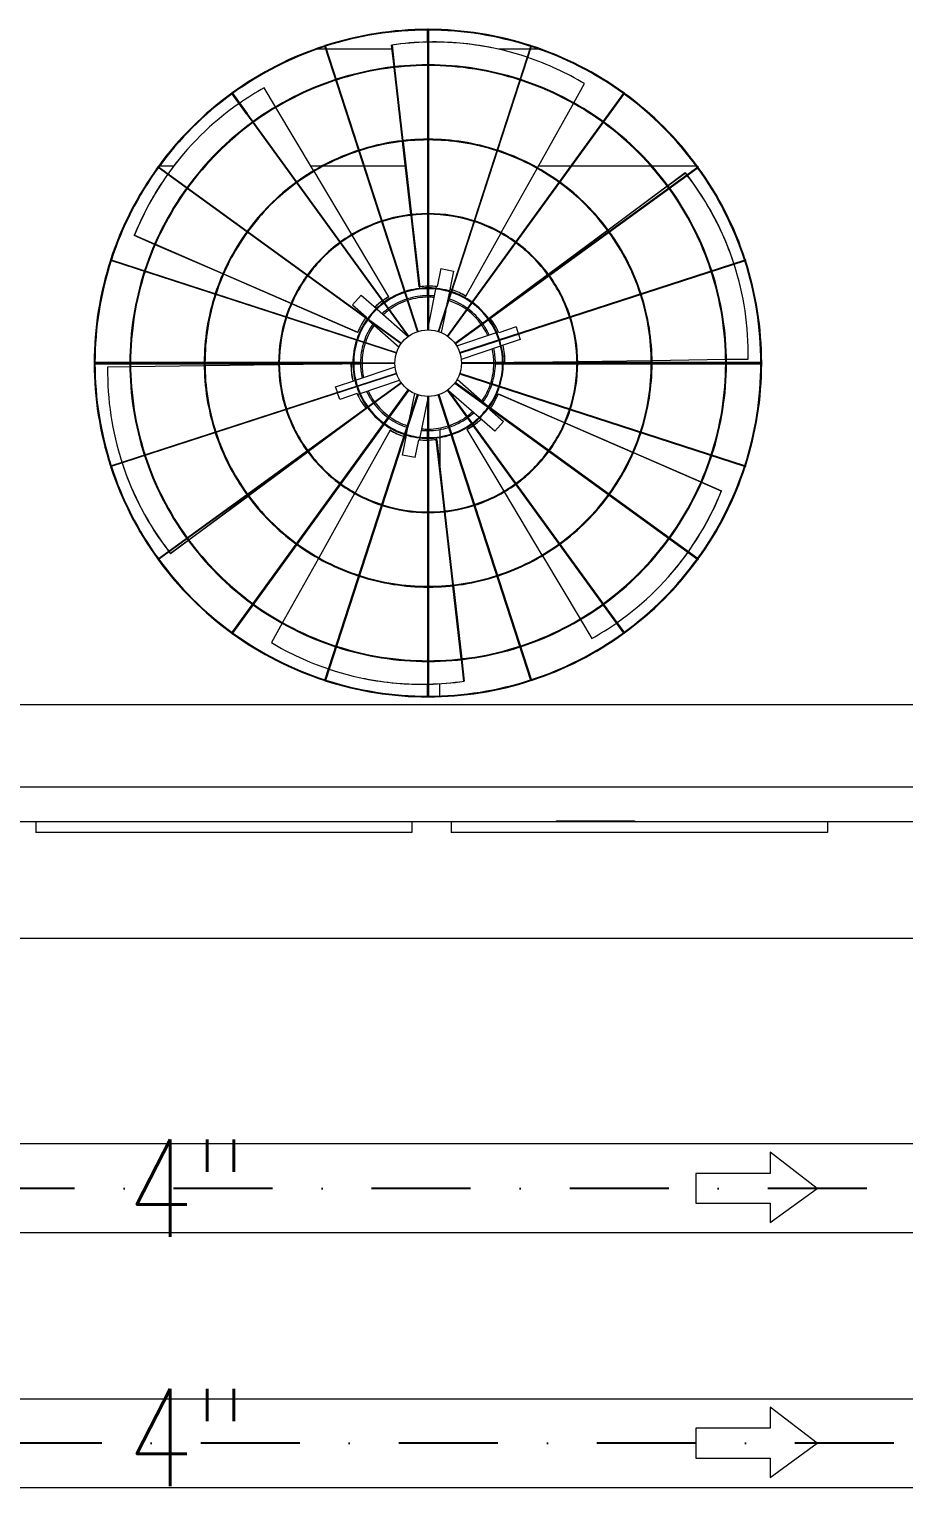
# Model space of a CAD drawing. Header units: millimetres. Extents: x -312439 to 477422, y -331570 to 212570.
# Drawn here: x 349370 to 350492, y 201044 to 202915 of the extents above; entities that cross this region are included whole.
import ezdxf

# ---------------------------------------------------------------- set-up
doc = ezdxf.new("R2010")
doc.units = ezdxf.units.MM
doc.linetypes.add('DASHDOT', pattern=[25.4, 12.7, -6.35, 0, -6.35])
doc.layers.add('ARCONDTEXTO', color=4, linetype='Continuous')
doc.layers.add("MS-110TR'S", color=3, linetype='Continuous', lineweight=5)
doc.styles.add('ROMANS', font='romans.shx', dxfattribs={"height": 187.5})

msp = doc.modelspace()

# ---------------------------------------------------------------- linework, layer by layer
at = {"color": 7, "linetype": 'Continuous', "lineweight": 0}
msp.add_line((351226.744, 201748.812, 0), (346755.533, 201748.812, 0), dxfattribs=at)
at = {"color": 5, "linetype": 'Continuous', "lineweight": 0}
for p, q in [((351301.752, 201485.312, 0), (346841.366, 201485.312, 0)), ((351301.752, 201371.012, 0), (346841.366, 201371.012, 0)), ((346698.383, 201158.312, 0), (350733.748, 201158.312, 0)), ((350733.748, 201044.012, 0), (346698.383, 201044.012, 0))]:
    msp.add_line(p, q, dxfattribs=at)
at = {"color": 1, "linetype": 'Continuous', "lineweight": 0}
for p, q in [((350320.918, 201474.462, 0), (350320.918, 201447.339, 0)), ((350380.996, 201428.162, 0), (350320.918, 201474.462, 0)), ((350225.598, 201447.339, 0), (350225.598, 201408.985, 0)), ((350320.918, 201447.339, 0), (350225.598, 201447.339, 0)), ((350320.918, 201384.308, 0), (350380.996, 201428.162, 0)), ((350225.598, 201408.985, 0), (350320.918, 201408.985, 0)), ((350320.918, 201408.985, 0), (350320.918, 201384.308, 0))]:
    msp.add_line(p, q, dxfattribs=at)
at = {"color": 6, "linetype": 'DASHDOT', "ltscale": 10}
for p, q in [((350952.954, 201428.162, 0), (342748.87, 201428.162, 0)), ((350733.748, 201101.162, 0), (346698.383, 201101.162, 0))]:
    msp.add_line(p, q, dxfattribs=at)
at = {"color": 4, "linetype": 'Continuous', "lineweight": 0}
for p, q in [((350320.918, 201147.462, 0), (350320.918, 201120.339, 0)), ((350380.996, 201101.162, 0), (350320.918, 201147.462, 0)), ((350225.598, 201120.339, 0), (350225.598, 201081.985, 0)), ((350320.918, 201120.339, 0), (350225.598, 201120.339, 0)), ((350320.918, 201057.308, 0), (350380.996, 201101.162, 0)), ((350225.598, 201081.985, 0), (350320.918, 201081.985, 0)), ((350320.918, 201081.985, 0), (350320.918, 201057.308, 0))]:
    msp.add_line(p, q, dxfattribs=at)
at = {"layer": "MS-110TR'S", "color": 3, "linetype": 'Continuous', "lineweight": 0}
for p, q in [((349880.795, 202913.889, 0), (349880.795, 202898.612, 0)), ((349881.545, 202529.388, 0), (349881.545, 202914.64, 0)), ((349882.545, 202914.64, 0), (349882.545, 202529.388, 0)), ((349882.795, 202898.65, 0), (349882.795, 202913.889, 0)), ((349750.673, 202889.437, 0), (349739.344, 202889.437, 0)), ((349868.388, 202527.146, 0), (349749.339, 202893.542, 0)), ((349869.339, 202527.455, 0), (349750.29, 202893.851, 0)), ((349835.732, 202889.437, 0), (349751.724, 202889.437, 0)), ((349835.116, 202894.827, 0), (349835.71, 202894.708, 0)), ((349838.307, 202866.923, 0), (349835.116, 202894.827, 0)), ((349835.71, 202894.708, 0), (349838.88, 202866.988, 0)), ((350013.8, 202893.851, 0), (349894.751, 202527.455, 0)), ((349895.702, 202527.146, 0), (350014.751, 202893.542, 0)), ((349963.447, 202891.277, 0), (349962.853, 202891.396, 0)), ((350012.366, 202889.437, 0), (349972.101, 202889.437, 0)), ((350024.246, 202889.437, 0), (350013.418, 202889.437, 0)), ((349849.149, 202772.144, 0), (349838.421, 202865.929, 0)), ((349838.994, 202865.995, 0), (349849.722, 202772.21, 0)), ((349649.177, 202806.397, 0), (349630.123, 202832.623, 0)), ((349630.932, 202833.211, 0), (349649.986, 202806.985, 0)), ((349686.279, 202815.569, 0), (349671.742, 202839.933, 0)), ((349906.713, 202521.535, 0), (350133.159, 202833.211, 0)), ((349907.522, 202520.947, 0), (350133.968, 202832.623, 0)), ((350068.94, 202820.691, 0), (350082.65, 202845.244, 0)), ((349735.156, 202733.644, 0), (349686.791, 202814.71, 0)), ((350022.43, 202737.4, 0), (350068.452, 202819.818, 0)), ((349649.177, 202806.397, 0), (349856.568, 202520.947, 0)), ((349857.377, 202521.535, 0), (349649.986, 202806.985, 0)), ((349572.274, 202759.717, 0), (349571.874, 202759.262, 0)), ((349859.99, 202677.365, 0), (349849.262, 202771.151, 0)), ((349849.835, 202771.216, 0), (349860.563, 202677.431, 0)), ((349847.242, 202511.4, 0), (349535.567, 202737.845, 0)), ((349536.154, 202738.654, 0), (349847.83, 202512.209, 0)), ((349555.609, 202739.437, 0), (349537.406, 202739.437, 0)), ((349745.362, 202739.437, 0), (349731.7, 202739.437, 0)), ((349799.411, 202739.437, 0), (349747.476, 202739.437, 0)), ((349852.89, 202739.437, 0), (349800.462, 202739.437, 0)), ((349916.261, 202512.209, 0), (350227.936, 202738.654, 0)), ((349916.848, 202511.4, 0), (350228.524, 202737.845, 0)), ((350065.028, 202739.437, 0), (350023.567, 202739.437, 0)), ((350168.111, 202739.437, 0), (350066.264, 202739.437, 0)), ((350226.184, 202739.437, 0), (350169.444, 202739.437, 0)), ((349784.033, 202651.72, 0), (349735.668, 202732.786, 0)), ((349975.92, 202654.109, 0), (350021.942, 202736.527, 0)), ((350189.49, 202714.625, 0), (350211.876, 202731.205, 0)), ((350212.07, 202730.631, 0), (350189.834, 202714.162, 0)), ((350211.876, 202731.205, 0), (350212.07, 202730.631, 0)), ((350112.83, 202657.847, 0), (350188.687, 202714.03, 0)), ((350189.03, 202713.567, 0), (350113.173, 202657.384, 0)), ((349870.594, 202584.66, 0), (349860.103, 202676.372, 0)), ((349860.676, 202676.437, 0), (349871.188, 202584.541, 0)), ((349505.035, 202650.354, 0), (349505.435, 202650.809, 0)), ((349530.981, 202639.086, 0), (349505.035, 202650.354, 0)), ((349505.435, 202650.809, 0), (349531.211, 202639.615, 0)), ((349831.694, 202571.833, 0), (349784.545, 202650.861, 0)), ((349930.445, 202572.671, 0), (349975.432, 202653.236, 0)), ((350036.17, 202601.069, 0), (350112.027, 202657.252, 0)), ((350112.37, 202656.788, 0), (350036.513, 202600.606, 0)), ((349618.482, 202601.085, 0), (349531.898, 202638.688, 0)), ((349532.128, 202639.217, 0), (349618.712, 202601.614, 0)), ((349841.322, 202499.438, 0), (349474.926, 202618.487, 0)), ((349475.235, 202619.438, 0), (349841.631, 202500.389, 0)), ((349898.137, 202607.936, 0), (349893.539, 202584.981, 0)), ((349898.137, 202607.936, 0), (349914.617, 202604.635, 0)), ((349922.459, 202500.389, 0), (350288.855, 202619.438, 0)), ((349922.768, 202499.438, 0), (350289.164, 202618.487, 0)), ((350272.967, 202618.292, 0), (350272.773, 202618.866, 0)), ((349705.983, 202563.085, 0), (349619.399, 202600.687, 0)), ((349619.629, 202601.216, 0), (349706.213, 202563.614, 0)), ((349914.617, 202604.635, 0), (349909.531, 202579.244, 0)), ((349961.002, 202545.397, 0), (350035.367, 202600.474, 0)), ((350035.71, 202600.01, 0), (349963.632, 202546.626, 0)), ((349785, 202561.487, 0), (349796.099, 202574.108, 0)), ((349796.099, 202574.108, 0), (349815.729, 202556.846, 0)), ((349831.294, 202571.378, 0), (349831.694, 202571.833, 0)), ((349870.594, 202584.66, 0), (349871.188, 202584.541, 0)), ((349880.795, 202585.409, 0), (349880.795, 202583.232, 0)), ((349880.795, 202582.232, 0), (349880.795, 202573.304, 0)), ((349880.795, 202573.304, 0), (349881.545, 202573.304, 0)), ((349891.625, 202581.759, 0), (349882.545, 202536.429, 0)), ((349882.545, 202573.304, 0), (349882.795, 202573.304, 0)), ((349882.795, 202583.238, 0), (349882.795, 202585.461, 0)), ((349882.795, 202573.304, 0), (349882.795, 202582.237, 0)), ((349892.295, 202585.102, 0), (349891.822, 202582.744, 0)), ((349909.333, 202578.259, 0), (349906.239, 202562.811, 0)), ((349929.85, 202572.79, 0), (349930.445, 202572.671, 0)), ((349791.386, 202525.995, 0), (349706.9, 202562.686, 0)), ((349707.131, 202563.215, 0), (349791.787, 202526.45, 0)), ((349785, 202561.487, 0), (349802.581, 202546.027, 0)), ((349816.483, 202556.183, 0), (349856.56, 202520.941, 0)), ((349904.549, 202554.374, 0), (349898.853, 202525.94, 0)), ((349806.001, 202541.363, 0), (349844.694, 202507.339, 0)), ((349881.545, 202531.437, 0), (349881.133, 202529.381, 0)), ((349961.002, 202545.397, 0), (349961.187, 202544.85, 0)), ((349994.932, 202533.181, 0), (349972.753, 202525.686, 0)), ((349994.932, 202533.181, 0), (349997.747, 202524.852, 0)), ((349791.386, 202525.995, 0), (349791.787, 202526.45, 0)), ((349969.199, 202525.798, 0), (349918.612, 202508.701, 0)), ((349972.236, 202526.824, 0), (349970.15, 202526.119, 0)), ((350000.313, 202517.259, 0), (349975.944, 202509.023, 0)), ((349998.067, 202523.904, 0), (350000.313, 202517.259, 0)), ((349974.992, 202508.702, 0), (349924.424, 202491.612, 0)), ((349454.137, 202487.232, 0), (349839.389, 202487.232, 0)), ((349839.389, 202486.232, 0), (349454.137, 202486.232, 0)), ((349499.348, 202487.732, 0), (349454.638, 202487.732, 0)), ((349454.638, 202485.732, 0), (349499.348, 202485.732, 0)), ((349499.378, 202481.83, 0), (349470.887, 202481.421, 0)), ((349594.745, 202487.732, 0), (349500.348, 202487.732, 0)), ((349500.348, 202485.732, 0), (349594.745, 202485.732, 0)), ((349594.765, 202483.196, 0), (349500.378, 202481.844, 0)), ((349690.143, 202487.732, 0), (349595.745, 202487.732, 0)), ((349595.745, 202485.732, 0), (349690.143, 202485.732, 0)), ((349690.152, 202484.563, 0), (349595.765, 202483.211, 0)), ((349785.542, 202487.732, 0), (349691.143, 202487.732, 0)), ((349691.143, 202485.732, 0), (349771.737, 202485.732, 0)), ((349783.045, 202485.894, 0), (349691.152, 202484.577, 0)), ((349783.239, 202485.32, 0), (349783.045, 202485.894, 0)), ((349783.1, 202485.732, 0), (349785.542, 202485.732, 0)), ((349795.223, 202487.732, 0), (349786.542, 202487.732, 0)), ((349786.542, 202485.732, 0), (349795.223, 202485.732, 0)), ((349789.061, 202464.919, 0), (349839.648, 202482.015, 0)), ((349795.223, 202487.232, 0), (349795.223, 202487.732, 0)), ((349795.223, 202485.732, 0), (349795.223, 202486.232, 0)), ((350309.953, 202487.232, 0), (349924.701, 202487.232, 0)), ((350309.953, 202486.232, 0), (349924.701, 202486.232, 0)), ((349977.548, 202487.732, 0), (349968.368, 202487.732, 0)), ((349968.368, 202487.732, 0), (349968.368, 202487.232, 0)), ((349968.368, 202486.232, 0), (349968.368, 202485.732, 0)), ((349968.368, 202485.732, 0), (349977.548, 202485.732, 0)), ((349980.491, 202487.732, 0), (349978.548, 202487.732, 0)), ((349978.548, 202485.732, 0), (350072.948, 202485.732, 0)), ((349980.351, 202488.144, 0), (349980.545, 202487.57, 0)), ((349980.545, 202487.57, 0), (350072.938, 202488.894, 0)), ((350072.948, 202487.732, 0), (349991.853, 202487.732, 0)), ((350073.938, 202488.908, 0), (350168.325, 202490.26, 0)), ((350168.345, 202487.732, 0), (350073.948, 202487.732, 0)), ((350073.948, 202485.732, 0), (350168.345, 202485.732, 0)), ((350169.325, 202490.275, 0), (350263.712, 202491.627, 0)), ((350263.742, 202487.732, 0), (350169.345, 202487.732, 0)), ((350169.345, 202485.732, 0), (350263.742, 202485.732, 0)), ((350264.712, 202491.641, 0), (350292.703, 202492.042, 0)), ((350308.952, 202487.732, 0), (350264.742, 202487.732, 0)), ((350264.742, 202485.732, 0), (350308.952, 202485.732, 0)), ((349474.926, 202354.977, 0), (349841.322, 202474.026, 0)), ((349841.631, 202473.075, 0), (349475.235, 202354.026, 0)), ((349535.567, 202235.619, 0), (349847.242, 202462.064, 0)), ((349847.83, 202461.255, 0), (349536.154, 202234.81, 0)), ((349763.277, 202456.205, 0), (349788.109, 202464.597, 0)), ((349765.572, 202449.413, 0), (349763.277, 202456.205, 0)), ((349794.826, 202447.813, 0), (349845.394, 202464.903, 0)), ((349916.261, 202461.255, 0), (350227.936, 202234.81, 0)), ((350228.524, 202235.619, 0), (349916.848, 202462.064, 0)), ((349955.212, 202434.191, 0), (349919.232, 202465.83, 0)), ((349922.459, 202473.075, 0), (350288.855, 202354.026, 0)), ((349922.768, 202474.026, 0), (350289.164, 202354.977, 0)), ((349630.123, 202140.841, 0), (349856.568, 202452.517, 0)), ((349857.377, 202451.929, 0), (349630.932, 202140.253, 0)), ((349749.339, 202079.922, 0), (349868.388, 202446.318, 0)), ((349869.339, 202446.009, 0), (349750.29, 202079.613, 0)), ((349768.658, 202440.283, 0), (349765.893, 202448.466, 0)), ((349790.837, 202447.778, 0), (349768.658, 202440.283, 0)), ((349791.354, 202446.64, 0), (349793.874, 202447.492, 0)), ((349858.238, 202415.078, 0), (349864.777, 202447.724, 0)), ((349871.975, 202391.756, 0), (349881.545, 202439.531, 0)), ((349881.545, 202058.824, 0), (349881.545, 202444.076, 0)), ((349882.545, 202444.076, 0), (349882.545, 202058.824, 0)), ((350013.8, 202079.613, 0), (349894.751, 202446.009, 0)), ((349895.702, 202446.318, 0), (350014.751, 202079.922, 0)), ((350133.159, 202140.253, 0), (349906.713, 202451.929, 0)), ((349907.522, 202452.517, 0), (350114.914, 202167.067, 0)), ((349947.366, 202417.054, 0), (349908.38, 202451.336, 0)), ((349972.204, 202447.469, 0), (349971.804, 202447.014, 0)), ((350056.88, 202410.066, 0), (349971.804, 202447.014, 0)), ((349972.204, 202447.469, 0), (350057.111, 202410.595, 0)), ((349802.588, 202428.067, 0), (349728.547, 202373.229, 0)), ((349802.588, 202428.067, 0), (349802.502, 202428.322, 0)), ((349961.009, 202427.437, 0), (349978.59, 202411.977, 0)), ((349728.204, 202373.693, 0), (349774.201, 202407.761, 0)), ((349833.146, 202400.793, 0), (349788.278, 202320.442, 0)), ((349833.74, 202400.674, 0), (349833.146, 202400.793, 0)), ((349854.285, 202395.347, 0), (349856.547, 202406.64, 0)), ((349881.545, 202400.16, 0), (349880.795, 202400.16, 0)), ((349880.795, 202400.16, 0), (349880.795, 202391.232, 0)), ((349882.795, 202400.16, 0), (349882.545, 202400.16, 0)), ((349882.795, 202391.227, 0), (349882.795, 202400.16, 0)), ((349896.992, 202401.498, 0), (349896.992, 202392.4, 0)), ((349932.296, 202402.086, 0), (349931.896, 202401.631, 0)), ((349931.896, 202401.631, 0), (349979.176, 202322.384, 0)), ((349967.491, 202399.356, 0), (349948.12, 202416.39, 0)), ((349978.59, 202411.977, 0), (349967.491, 202399.356, 0)), ((350144.381, 202372.066, 0), (350057.797, 202409.668, 0)), ((350058.028, 202410.197, 0), (350144.612, 202372.594, 0)), ((349848.974, 202368.829, 0), (349854.088, 202394.362, 0)), ((349865.453, 202365.528, 0), (349870.051, 202388.483, 0)), ((349871.295, 202388.362, 0), (349871.778, 202390.771, 0)), ((349880.795, 202390.232, 0), (349880.795, 202388.003, 0)), ((349882.795, 202388.055, 0), (349882.795, 202390.226, 0)), ((349902.92, 202296.972, 0), (349892.402, 202388.923, 0)), ((349892.996, 202388.804, 0), (349892.402, 202388.923, 0)), ((349892.996, 202388.804, 0), (349903.493, 202297.036, 0)), ((349896.992, 202391.388, 0), (349896.992, 202353.873, 0)), ((349651.544, 202316.915, 0), (349727.401, 202373.098, 0)), ((349727.743, 202372.634, 0), (349651.886, 202316.451, 0)), ((349865.453, 202365.528, 0), (349848.974, 202368.829, 0)), ((350231.883, 202334.065, 0), (350145.299, 202371.667, 0)), ((350145.529, 202372.196, 0), (350232.113, 202334.594, 0)), ((349490.623, 202355.172, 0), (349490.817, 202354.598, 0)), ((350258.155, 202322.655, 0), (350232.8, 202333.667, 0)), ((350233.03, 202334.195, 0), (350258.556, 202323.11, 0)), ((349574.883, 202260.137, 0), (349650.74, 202316.32, 0)), ((349651.083, 202315.856, 0), (349575.226, 202259.673, 0)), ((349787.79, 202319.569, 0), (349741.767, 202237.151, 0)), ((349979.688, 202321.525, 0), (350028.053, 202240.459, 0)), ((350258.556, 202323.11, 0), (350258.155, 202322.655, 0)), ((349913.761, 202202.192, 0), (349903.034, 202295.978, 0)), ((349903.607, 202296.042, 0), (349914.335, 202202.257, 0)), ((349551.52, 202242.833, 0), (349574.08, 202259.542, 0)), ((349574.423, 202259.078, 0), (349551.714, 202242.259, 0)), ((349551.714, 202242.259, 0), (349551.52, 202242.833, 0)), ((349741.28, 202236.278, 0), (349695.257, 202153.86, 0)), ((350028.565, 202239.6, 0), (350076.93, 202158.535, 0)), ((350191.316, 202213.747, 0), (350191.716, 202214.202, 0)), ((349924.602, 202107.413, 0), (349913.875, 202201.199, 0)), ((349914.448, 202201.263, 0), (349925.176, 202107.478, 0)), ((350077.443, 202157.676, 0), (350091.848, 202133.531, 0)), ((350114.914, 202167.067, 0), (350133.968, 202140.841, 0)), ((349694.77, 202152.987, 0), (349680.94, 202128.22, 0)), ((349927.88, 202078.756, 0), (349924.716, 202106.42, 0)), ((349925.289, 202106.485, 0), (349928.475, 202078.637, 0)), ((349800.144, 202082.187, 0), (349800.738, 202082.068, 0)), ((349880.795, 202074.814, 0), (349880.795, 202059.575, 0)), ((349882.795, 202059.575, 0), (349882.795, 202074.852, 0)), ((349896.992, 202059.845, 0), (349896.992, 202075.433, 0)), ((349928.475, 202078.637, 0), (349927.88, 202078.756, 0)), ((346958.383, 202048.812, 0), (351658.752, 202048.812, 0)), ((351658.752, 201942.812, 0), (346959.383, 201942.812, 0)), ((342257.014, 201898.812, 0), (351659.752, 201898.812, 0)), ((349378.811, 201898.812, 0), (349378.811, 201884.812, 0)), ((349861.323, 201898.812, 0), (349861.323, 201884.812, 0)), ((349911.796, 201898.812, 0), (349911.796, 201884.812, 0)), ((350046.707, 201899.812, 0), (350146.707, 201899.812, 0)), ((350046.707, 201898.812, 0), (350046.707, 201899.812, 0)), ((350146.707, 201899.812, 0), (350146.707, 201898.812, 0)), ((350394.309, 201898.812, 0), (350394.309, 201884.812, 0)), ((349861.323, 201884.812, 0), (349378.811, 201884.812, 0)), ((350394.309, 201884.812, 0), (349911.796, 201884.812, 0))]:
    msp.add_line(p, q, dxfattribs=at)
msp.add_circle((349882.045, 202486.732, 0), 42.659, dxfattribs=at)
for centre, radius, start, end in [((349881.795, 202486.732, 0), 428.158, 90.024494, 107.917544), ((349881.795, 202486.732, 0), 427.158, 90.033533, 107.901042), ((349882.045, 202914.64, 0), 0.5, 0, 180), ((349881.795, 202486.732, 0), 428.158, 72.030975, 89.908558), ((349881.795, 202486.732, 0), 427.158, 72.035174, 89.899401), ((349881.795, 202486.732, 0), 428.158, 108.018773, 125.932197), ((349881.795, 202486.732, 0), 427.158, 108.035174, 125.905805), ((349749.814, 202893.697, 0), 0.5, 18, 198), ((350014.276, 202893.697, 0), 0.5, 342, 162), ((349881.795, 202486.732, 0), 427.158, 54.039937, 71.901042), ((349881.795, 202486.732, 0), 428.158, 54.03841, 71.905364), ((349882.045, 202486.732, 0), 382.698, 90.074858, 107.925142), ((349882.045, 202486.732, 0), 381.698, 90.075054, 107.924946), ((349882.045, 202486.732, 0), 382.698, 72.074858, 89.925142), ((349882.045, 202486.732, 0), 381.698, 72.075054, 89.924946), ((349882.045, 202486.732, 0), 382.698, 108.074858, 125.925142), ((349882.045, 202486.732, 0), 381.698, 108.075054, 125.924946), ((349882.045, 202486.732, 0), 381.698, 54.075054, 71.924946), ((349882.045, 202486.732, 0), 382.698, 54.074858, 71.925142), ((349881.795, 202486.732, 0), 428.158, 126.013622, 143.951759), ((349881.795, 202486.732, 0), 427.158, 126.039937, 143.913223), ((349630.527, 202832.917, 0), 0.5, 36, 216), ((350133.563, 202832.917, 0), 0.5, 324, 144), ((349881.795, 202486.732, 0), 427.158, 36.047356, 53.905805), ((349881.795, 202486.732, 0), 428.158, 36.046941, 53.907446), ((349882.045, 202486.732, 0), 382.698, 126.074858, 143.925142), ((349882.045, 202486.732, 0), 381.698, 126.075054, 143.924946), ((349882.045, 202486.732, 0), 381.698, 36.075054, 53.924946), ((349882.045, 202486.732, 0), 382.698, 36.074858, 53.925142), ((349882.045, 202486.732, 0), 287.302, 108.099714, 125.900286), ((349882.045, 202486.732, 0), 286.302, 108.100062, 125.899938), ((349882.045, 202486.732, 0), 287.302, 90.099714, 107.900286), ((349882.045, 202486.732, 0), 286.302, 90.100062, 107.899938), ((349882.045, 202486.732, 0), 287.302, 72.099714, 89.900286), ((349882.045, 202486.732, 0), 286.302, 72.100062, 89.899938), ((349882.045, 202486.732, 0), 286.302, 54.100062, 71.899938), ((349882.045, 202486.732, 0), 287.302, 54.099714, 71.900286), ((349881.795, 202486.732, 0), 428.158, 144.008871, 161.974926), ((349881.795, 202486.732, 0), 427.158, 144.047356, 161.922571), ((349535.86, 202738.25, 0), 0.5, 54, 234), ((349881.795, 202486.732, 0), 427.158, 18.056704, 35.913223), ((350228.23, 202738.25, 0), 0.5, 306, 126), ((349881.795, 202486.732, 0), 428.158, 18.056552, 35.913726), ((349882.045, 202486.732, 0), 287.302, 126.099714, 143.900286), ((349882.045, 202486.732, 0), 286.302, 126.100062, 143.899938), ((349882.045, 202486.732, 0), 286.302, 36.100062, 53.899938), ((349882.045, 202486.732, 0), 287.302, 36.099714, 53.900286), ((349882.045, 202486.732, 0), 382.698, 144.074858, 161.925142), ((349882.045, 202486.732, 0), 381.698, 144.075054, 161.924946), ((349882.045, 202486.732, 0), 381.698, 18.075054, 35.924946), ((349882.045, 202486.732, 0), 382.698, 18.074858, 35.925142), ((349882.045, 202486.732, 0), 191.905, 108.149282, 125.850718), ((349882.045, 202486.732, 0), 190.905, 108.150064, 125.849936), ((349882.045, 202486.732, 0), 191.905, 90.149282, 107.850718), ((349882.045, 202486.732, 0), 190.905, 90.150064, 107.849936), ((349882.045, 202486.732, 0), 191.905, 72.149282, 89.850718), ((349882.045, 202486.732, 0), 190.905, 72.150064, 89.849936), ((349882.045, 202486.732, 0), 190.905, 54.150064, 71.849936), ((349882.045, 202486.732, 0), 191.905, 54.149282, 71.850718), ((349882.045, 202486.732, 0), 287.302, 144.099714, 161.900286), ((349882.045, 202486.732, 0), 286.302, 144.100062, 161.899938), ((349882.045, 202486.732, 0), 286.302, 18.100062, 35.899938), ((349882.045, 202486.732, 0), 287.302, 18.099714, 35.900286), ((349882.045, 202486.732, 0), 191.905, 126.149282, 143.850718), ((349882.045, 202486.732, 0), 190.905, 126.150064, 143.849936), ((349882.045, 202486.732, 0), 190.905, 36.150064, 53.849936), ((349882.045, 202486.732, 0), 191.905, 36.149282, 53.850718), ((349881.795, 202486.732, 0), 428.158, 162.004374, 197.995626), ((349881.795, 202486.732, 0), 427.158, 162.056704, 179.932934), ((349475.081, 202618.963, 0), 0.5, 72, 252), ((349881.795, 202486.732, 0), 427.158, 0.067066, 17.922571), ((350289.01, 202618.963, 0), 0.5, 288, 108), ((349881.795, 202486.732, 0), 428.158, 0.06691, 17.922771), ((349882.045, 202486.732, 0), 382.698, 162.074858, 179.925142), ((349882.045, 202486.732, 0), 381.698, 162.075054, 179.924946), ((349882.045, 202486.732, 0), 191.905, 144.149282, 161.850718), ((349882.045, 202486.732, 0), 190.905, 144.150064, 161.849936), ((349882.045, 202486.732, 0), 190.905, 18.150064, 35.849936), ((349882.045, 202486.732, 0), 191.905, 18.149282, 35.850718), ((349882.045, 202486.732, 0), 381.698, 0.075054, 17.924946), ((349882.045, 202486.732, 0), 382.698, 0.074858, 17.925142), ((349882.045, 202486.732, 0), 287.302, 162.099714, 179.900286), ((349882.045, 202486.732, 0), 286.302, 162.100062, 179.899938), ((349882.045, 202486.732, 0), 96.508, 108.296845, 125.703155), ((349882.045, 202486.732, 0), 95.508, 108.299953, 125.700047), ((349881.795, 202486.732, 0), 86.578, 108.173543, 125.535257), ((349882.045, 202486.732, 0), 96.508, 90.296845, 107.703155), ((349882.045, 202486.732, 0), 95.508, 90.299953, 107.700047), ((349881.795, 202486.732, 0), 86.578, 90.165445, 107.511756), ((349881.795, 202486.732, 0), 84.578, 90.169358, 107.500211), ((349882.045, 202486.732, 0), 96.508, 72.296845, 89.703155), ((349882.045, 202486.732, 0), 95.508, 72.299953, 89.700047), ((349881.795, 202486.732, 0), 86.578, 84.656808, 89.503658), ((349881.795, 202486.732, 0), 84.578, 84.798838, 89.491921), ((349881.795, 202486.732, 0), 86.578, 72.173543, 72.689414), ((349881.795, 202486.732, 0), 86.578, 54.197043, 71.511756), ((349882.045, 202486.732, 0), 95.508, 54.299953, 71.700047), ((349882.045, 202486.732, 0), 96.508, 54.296845, 71.703155), ((349882.045, 202486.732, 0), 286.302, 0.100062, 17.899938), ((349882.045, 202486.732, 0), 287.302, 0.099714, 17.900286), ((349882.045, 202486.732, 0), 96.508, 126.296845, 143.703155), ((349882.045, 202486.732, 0), 95.508, 126.299953, 143.700047), ((349881.795, 202486.732, 0), 86.578, 126.197043, 132.689414), ((349881.795, 202486.732, 0), 84.578, 126.201702, 132.547384), ((349881.795, 202486.732, 0), 84.578, 108.177647, 125.524267), ((349881.795, 202486.732, 0), 84.578, 72.177647, 72.547384), ((349881.795, 202486.732, 0), 84.578, 54.201702, 71.500211), ((349881.795, 202486.732, 0), 84.578, 36.23917, 53.524267), ((349881.795, 202486.732, 0), 86.578, 36.233645, 53.535257), ((349882.045, 202486.732, 0), 95.508, 36.299953, 53.700047), ((349882.045, 202486.732, 0), 96.508, 36.296845, 53.703155), ((349882.045, 202486.732, 0), 191.905, 162.149282, 179.850718), ((349882.045, 202486.732, 0), 190.905, 162.150064, 179.849936), ((349882.045, 202486.732, 0), 96.508, 144.296845, 161.703155), ((349882.045, 202486.732, 0), 95.508, 144.299953, 161.700047), ((349881.795, 202486.732, 0), 86.578, 144.656808, 161.617982), ((349881.795, 202486.732, 0), 84.578, 144.798838, 161.608948), ((349881.795, 202486.732, 0), 84.578, 24.798838, 35.561735), ((349881.795, 202486.732, 0), 86.578, 24.656808, 35.57186), ((349882.045, 202486.732, 0), 95.508, 18.299953, 35.700047), ((349882.045, 202486.732, 0), 96.508, 18.296845, 35.703155), ((349882.045, 202486.732, 0), 190.905, 0.150064, 17.849936), ((349882.045, 202486.732, 0), 191.905, 0.149282, 17.850718), ((349882.045, 202486.732, 0), 96.508, 162.296845, 179.703155), ((349882.045, 202486.732, 0), 95.508, 162.299953, 179.700047), ((349881.795, 202486.732, 0), 86.578, 162.279766, 179.669108), ((349881.795, 202486.732, 0), 84.578, 162.286382, 179.661283), ((349882.045, 202486.732, 0), 95.508, 0.299953, 17.700047), ((349882.045, 202486.732, 0), 96.508, 0.296845, 17.703155), ((349881.795, 202486.732, 0), 84.578, 0.338717, 12.547384), ((349881.795, 202486.732, 0), 86.578, 0.330892, 12.689414), ((349454.137, 202486.732, 0), 0.5, 90, 270), ((349881.795, 202486.732, 0), 427.158, 180.067066, 197.943296), ((349882.045, 202486.732, 0), 382.698, 180.074858, 197.925142), ((349882.045, 202486.732, 0), 381.698, 180.075054, 197.924946), ((349882.045, 202486.732, 0), 287.302, 180.099714, 197.900286), ((349882.045, 202486.732, 0), 286.302, 180.100062, 197.899938), ((349882.045, 202486.732, 0), 191.905, 180.149282, 197.850718), ((349882.045, 202486.732, 0), 190.905, 180.150064, 197.849936), ((349882.045, 202486.732, 0), 96.508, 180.296845, 197.703155), ((349882.045, 202486.732, 0), 95.508, 180.299953, 197.700047), ((349881.795, 202486.732, 0), 86.578, 180.330892, 192.689414), ((349881.795, 202486.732, 0), 84.578, 180.338717, 192.547384), ((349881.795, 202486.732, 0), 84.578, 342.391052, 359.661283), ((349881.795, 202486.732, 0), 86.578, 342.382018, 359.669108), ((349882.045, 202486.732, 0), 95.508, 342.299953, 359.700047), ((349882.045, 202486.732, 0), 96.508, 342.296845, 359.703155), ((349882.045, 202486.732, 0), 190.905, 342.150064, 359.849936), ((349882.045, 202486.732, 0), 191.905, 342.149282, 359.850718), ((349882.045, 202486.732, 0), 286.302, 342.100062, 359.899938), ((349882.045, 202486.732, 0), 287.302, 342.099714, 359.900286), ((349882.045, 202486.732, 0), 381.698, 342.075054, 359.924946), ((349882.045, 202486.732, 0), 382.698, 342.074858, 359.925142), ((349881.795, 202486.732, 0), 427.158, 342.077429, 359.932934), ((349881.795, 202486.732, 0), 428.158, 342.077229, 359.93309), ((350309.953, 202486.732, 0), 0.5, 270, 90), ((349882.045, 202486.732, 0), 96.508, 198.296845, 215.703155), ((349882.045, 202486.732, 0), 95.508, 198.299953, 215.700047), ((349881.795, 202486.732, 0), 84.578, 324.798838, 341.713618), ((349881.795, 202486.732, 0), 86.578, 324.656808, 341.720234), ((349882.045, 202486.732, 0), 95.508, 324.299953, 341.700047), ((349882.045, 202486.732, 0), 96.508, 324.296845, 341.703155), ((349881.795, 202486.732, 0), 86.578, 204.656808, 215.766355), ((349881.795, 202486.732, 0), 84.578, 204.798838, 215.76083), ((349882.045, 202486.732, 0), 191.905, 198.149282, 215.850718), ((349882.045, 202486.732, 0), 190.905, 198.150064, 215.849936), ((349882.045, 202486.732, 0), 96.508, 216.296845, 233.703155), ((349882.045, 202486.732, 0), 95.508, 216.299953, 233.700047), ((349881.795, 202486.732, 0), 86.578, 216.42814, 233.802957), ((349881.795, 202486.732, 0), 84.578, 216.438265, 233.798298), ((349881.795, 202486.732, 0), 84.578, 306.475733, 312.547384), ((349881.795, 202486.732, 0), 86.578, 306.464743, 312.689414), ((349882.045, 202486.732, 0), 95.508, 306.299953, 323.700047), ((349882.045, 202486.732, 0), 96.508, 306.296845, 323.703155), ((349882.045, 202486.732, 0), 190.905, 324.150064, 341.849936), ((349882.045, 202486.732, 0), 191.905, 324.149282, 341.850718), ((349882.045, 202486.732, 0), 96.508, 234.296845, 251.703155), ((349882.045, 202486.732, 0), 95.508, 234.299953, 251.700047), ((349881.795, 202486.732, 0), 86.578, 234.464743, 251.826457), ((349881.795, 202486.732, 0), 84.578, 234.475733, 251.822353), ((349881.795, 202486.732, 0), 86.578, 252.488244, 252.689414), ((349881.795, 202486.732, 0), 84.578, 252.499789, 252.547384), ((349881.795, 202486.732, 0), 86.578, 264.656808, 269.834555), ((349881.795, 202486.732, 0), 84.578, 264.798838, 269.830642), ((349881.795, 202486.732, 0), 84.578, 270.508079, 287.822353), ((349881.795, 202486.732, 0), 86.578, 270.496342, 287.826457), ((349881.795, 202486.732, 0), 84.578, 288.499789, 305.798298), ((349881.795, 202486.732, 0), 86.578, 288.488244, 305.802957), ((349882.045, 202486.732, 0), 95.508, 288.299953, 305.700047), ((349882.045, 202486.732, 0), 96.508, 288.296845, 305.703155), ((349882.045, 202486.732, 0), 287.302, 198.099714, 215.900286), ((349882.045, 202486.732, 0), 286.302, 198.100062, 215.899938), ((349882.045, 202486.732, 0), 96.508, 252.296845, 269.703155), ((349882.045, 202486.732, 0), 95.508, 252.299953, 269.700047), ((349882.045, 202486.732, 0), 95.508, 270.299953, 287.700047), ((349882.045, 202486.732, 0), 96.508, 270.296845, 287.703155), ((349882.045, 202486.732, 0), 286.302, 324.100062, 341.899938), ((349882.045, 202486.732, 0), 287.302, 324.099714, 341.900286), ((349882.045, 202486.732, 0), 382.698, 198.074858, 215.925142), ((349882.045, 202486.732, 0), 381.698, 198.075054, 215.924946), ((349882.045, 202486.732, 0), 191.905, 216.149282, 233.850718), ((349882.045, 202486.732, 0), 190.905, 216.150064, 233.849936), ((349882.045, 202486.732, 0), 190.905, 306.150064, 323.849936), ((349882.045, 202486.732, 0), 191.905, 306.149282, 323.850718), ((349882.045, 202486.732, 0), 381.698, 324.075054, 341.924946), ((349882.045, 202486.732, 0), 382.698, 324.074858, 341.925142), ((349475.081, 202354.501, 0), 0.5, 108, 288), ((349881.795, 202486.732, 0), 428.158, 198.025074, 215.991129), ((349881.795, 202486.732, 0), 427.158, 198.077429, 215.952644), ((349881.795, 202486.732, 0), 427.158, 324.086777, 341.943296), ((349881.795, 202486.732, 0), 428.158, 324.086274, 341.943448), ((350289.01, 202354.501, 0), 0.5, 252, 72), ((349882.045, 202486.732, 0), 191.905, 234.149282, 251.850718), ((349882.045, 202486.732, 0), 190.905, 234.150064, 251.849936), ((349882.045, 202486.732, 0), 190.905, 288.150064, 305.849936), ((349882.045, 202486.732, 0), 191.905, 288.149282, 305.850718), ((349882.045, 202486.732, 0), 287.302, 216.099714, 233.900286), ((349882.045, 202486.732, 0), 286.302, 216.100062, 233.899938), ((349882.045, 202486.732, 0), 286.302, 306.100062, 323.899938), ((349882.045, 202486.732, 0), 287.302, 306.099714, 323.900286), ((349882.045, 202486.732, 0), 191.905, 252.149282, 269.850718), ((349882.045, 202486.732, 0), 190.905, 252.150064, 269.849936), ((349882.045, 202486.732, 0), 190.905, 270.150064, 287.849936), ((349882.045, 202486.732, 0), 191.905, 270.149282, 287.850718), ((349882.045, 202486.732, 0), 382.698, 216.074858, 233.925142), ((349882.045, 202486.732, 0), 381.698, 216.075054, 233.924946), ((349882.045, 202486.732, 0), 287.302, 234.099714, 251.900286), ((349882.045, 202486.732, 0), 286.302, 234.100062, 251.899938), ((349882.045, 202486.732, 0), 286.302, 288.100062, 305.899938), ((349882.045, 202486.732, 0), 287.302, 288.099714, 305.900286), ((349882.045, 202486.732, 0), 381.698, 306.075054, 323.924946), ((349882.045, 202486.732, 0), 382.698, 306.074858, 323.925142), ((349535.86, 202235.214, 0), 0.5, 126, 306), ((349881.795, 202486.732, 0), 428.158, 216.048241, 233.986378), ((349881.795, 202486.732, 0), 427.158, 216.086777, 233.960063), ((349881.795, 202486.732, 0), 427.158, 306.094195, 323.952644), ((349881.795, 202486.732, 0), 428.158, 306.092554, 323.953059), ((350228.23, 202235.214, 0), 0.5, 234, 54), ((349882.045, 202486.732, 0), 287.302, 252.099714, 269.900286), ((349882.045, 202486.732, 0), 286.302, 252.100062, 269.899938), ((349882.045, 202486.732, 0), 286.302, 270.100062, 287.899938), ((349882.045, 202486.732, 0), 287.302, 270.099714, 287.900286), ((349882.045, 202486.732, 0), 382.698, 234.074858, 251.925142), ((349882.045, 202486.732, 0), 381.698, 234.075054, 251.924946), ((349882.045, 202486.732, 0), 381.698, 288.075054, 305.924946), ((349882.045, 202486.732, 0), 382.698, 288.074858, 305.925142), ((349630.527, 202140.547, 0), 0.5, 144, 324), ((349881.795, 202486.732, 0), 428.158, 234.067803, 251.981227), ((349881.795, 202486.732, 0), 427.158, 234.094195, 251.964826), ((349881.795, 202486.732, 0), 427.158, 288.098958, 305.960063), ((349881.795, 202486.732, 0), 428.158, 288.094636, 305.96159), ((350133.563, 202140.547, 0), 0.5, 216, 36), ((349882.045, 202486.732, 0), 382.698, 252.074858, 269.925142), ((349882.045, 202486.732, 0), 381.698, 252.075054, 269.924946), ((349882.045, 202486.732, 0), 381.698, 270.075054, 287.924946), ((349882.045, 202486.732, 0), 382.698, 270.074858, 287.925142), ((349749.814, 202079.767, 0), 0.5, 162, 342), ((349881.795, 202486.732, 0), 428.158, 252.082456, 269.975506), ((349881.795, 202486.732, 0), 427.158, 252.098958, 269.966467), ((349881.795, 202486.732, 0), 428.158, 270.091442, 287.969025), ((349881.795, 202486.732, 0), 427.158, 270.100599, 287.964826), ((350014.276, 202079.767, 0), 0.5, 198, 18), ((349882.045, 202058.824, 0), 0.5, 180, 0)]:
    msp.add_arc(centre, radius, start, end, dxfattribs=at)
for centre, major_axis, start_param, end_param in [((349881.795, 202486.732, 0), (81.057, 404.664), 0.2078073, 0.32590727), ((349882.389, 202486.613, 0), (81.057, 404.664), 0.20931516, 0.32590727), ((349882.389, 202486.613, 0), (81.057, 404.664), 6.16322366, 6.48996283), ((349881.795, 202486.732, 0), (81.057, 404.664), 0, 0.20526967), ((349882.389, 202486.613, 0), (81.057, 404.664), 5.95727804, 6.16068281), ((349882.195, 202487.187, 0), (-309.921, 272.53), 5.95727804, 6.05118317), ((349882.195, 202487.187, 0), (-309.921, 272.53), 6.05371958, 6.38060415), ((349881.795, 202486.732, 0), (-309.921, 272.53), 0, 0.09588536), ((349881.795, 202486.732, 0), (-309.921, 272.53), 0.09842683, 0.32590727), ((349882.195, 202487.187, 0), (-309.921, 272.53), 0.09996031, 0.32590727), ((349881.795, 202486.732, 0), (390.978, 132.134), 0.3172674, 0.32590727), ((349881.989, 202486.158, 0), (390.978, 132.134), 0.31873174, 0.32590727), ((349881.989, 202486.158, 0), (390.978, 132.134), 6.27347339, 6.59938579), ((349881.795, 202486.732, 0), (390.978, 132.134), 0, 0.31473615), ((349881.989, 202486.158, 0), (390.978, 132.134), 5.95727804, 6.27093083), ((349882.195, 202487.187, 0), (-74.37, 65.397), 5.95727804, 6.0502913), ((349881.795, 202486.732, 0), (-74.37, 65.397), 5.95727804, 6.04404185), ((349882.389, 202486.613, 0), (19.451, 97.105), 0.21610048, 0.32590727), ((349882.389, 202486.613, 0), (19.451, 97.105), 0.08898637, 0.20552527), ((349881.795, 202486.732, 0), (19.451, 97.105), 6.16380472, 6.18740867), ((349882.389, 202486.613, 0), (19.451, 97.105), 6.17017799, 6.19385728), ((349881.795, 202486.732, 0), (19.451, 97.105), 5.95727804, 6.15321616), ((349882.389, 202486.613, 0), (19.451, 97.105), 5.95727804, 6.15958939), ((349882.195, 202487.187, 0), (-74.37, 65.397), 6.06086145, 6.19385728), ((349881.795, 202486.732, 0), (-74.37, 65.397), 6.05461193, 6.18740867), ((349882.195, 202487.187, 0), (-74.37, 65.397), 0.10765943, 0.32590727), ((349882.195, 202487.187, 0), (-74.37, 65.397), 0.08898637, 0.09706817), ((349881.989, 202486.158, 0), (93.82, 31.707), 0.08898637, 0.31565174), ((349881.795, 202486.732, 0), (93.82, 31.707), 5.95727804, 6.18740867), ((349881.989, 202486.158, 0), (93.82, 31.707), 5.95727804, 6.19385728), ((349881.601, 202487.306, 0), (-390.978, -132.134), 5.95727804, 6.27132368), ((349881.601, 202487.306, 0), (-93.82, -31.707), 5.95727804, 6.19385728), ((349881.795, 202486.732, 0), (-93.82, -31.707), 5.95727804, 6.18740867), ((349881.601, 202487.306, 0), (-93.82, -31.707), 0.08898637, 0.31875187), ((349881.395, 202486.277, 0), (74.37, -65.397), 0.11077229, 0.32590727), ((349881.395, 202486.277, 0), (74.37, -65.397), 0.08898637, 0.10018082), ((349881.201, 202486.851, 0), (-19.451, -97.105), 5.95727804, 6.16462452), ((349881.795, 202486.732, 0), (-19.451, -97.105), 5.95727804, 6.15825136), ((349881.395, 202486.277, 0), (74.37, -65.397), 5.95727804, 6.05456696), ((349881.795, 202486.732, 0), (74.37, -65.397), 5.95727804, 6.04831757), ((349881.795, 202486.732, 0), (74.37, -65.397), 6.05888766, 6.18740867), ((349881.395, 202486.277, 0), (74.37, -65.397), 6.0651374, 6.19385728), ((349881.201, 202486.851, 0), (-19.451, -97.105), 6.17521346, 6.19385728), ((349881.795, 202486.732, 0), (-19.451, -97.105), 6.16883991, 6.18740867), ((349881.201, 202486.851, 0), (-19.451, -97.105), 0.08898637, 0.21081282), ((349881.201, 202486.851, 0), (-19.451, -97.105), 0.22138839, 0.32590727), ((349881.601, 202487.306, 0), (-390.978, -132.134), 6.27386624, 6.60012971), ((349881.795, 202486.732, 0), (-390.978, -132.134), 0, 0.31548007), ((349881.395, 202486.277, 0), (309.921, -272.53), 0.10070723, 0.32590727), ((349881.795, 202486.732, 0), (309.921, -272.53), 0.09917375, 0.32590727), ((349881.795, 202486.732, 0), (-390.978, -132.134), 0.31801132, 0.32590727), ((349881.601, 202487.306, 0), (-390.978, -132.134), 0.31947566, 0.32590727), ((349881.395, 202486.277, 0), (309.921, -272.53), 6.05474559, 6.38135106), ((349881.795, 202486.732, 0), (309.921, -272.53), 0, 0.09663228), ((349881.395, 202486.277, 0), (309.921, -272.53), 5.95727804, 6.05220917), ((349881.201, 202486.851, 0), (-81.057, -404.664), 5.95727804, 6.16189106), ((349881.201, 202486.851, 0), (-81.057, -404.664), 6.16443191, 6.49123165), ((349881.795, 202486.732, 0), (-81.057, -404.664), 0, 0.20653849), ((349881.201, 202486.851, 0), (-81.057, -404.664), 0.21058398, 0.32590727), ((349881.795, 202486.732, 0), (-81.057, -404.664), 0.20907612, 0.32590727)]:
    msp.add_ellipse(centre, major_axis=major_axis, ratio=0.95299045, start_param=start_param, end_param=end_param, dxfattribs=at)

# ---------------------------------------------------------------- texts
at = {"layer": 'ARCONDTEXTO', "linetype": 'Continuous', "lineweight": -3, "style": 'ROMANS', "width": 0.8}
for p in [(349495.554, 201365.925, 0), (349495.554, 201046.018, 0)]:
    msp.add_text('4"', height=125, dxfattribs=at).set_placement(p)

doc.saveas('drawing.dxf')
